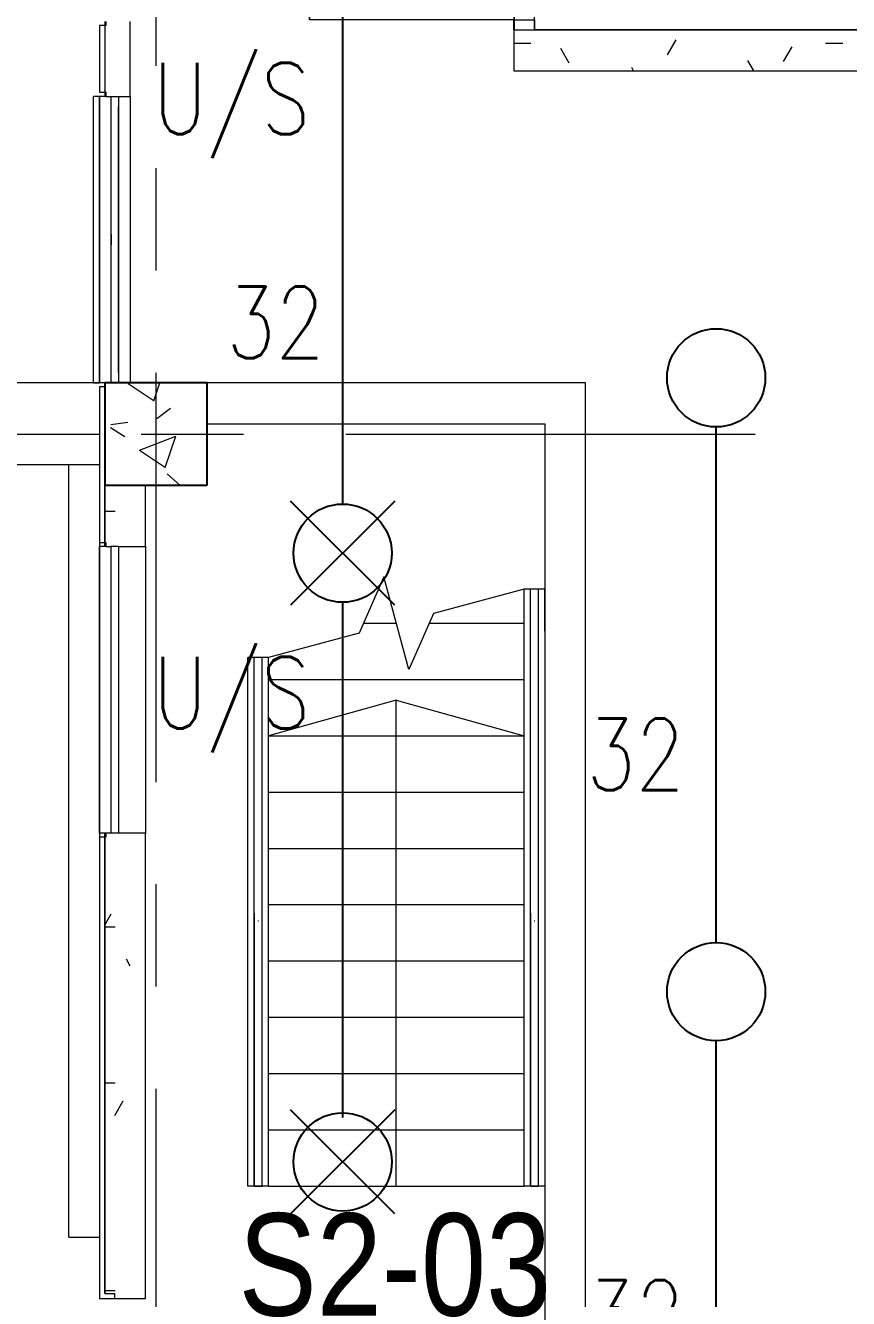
# Model space of a CAD drawing. Header units: millimetres. Extents: x -282761 to 137668, y -273845 to 94451.
# Drawn here: x 81568 to 85590, y -29050 to -22828 of the extents above; entities that cross this region are included whole.
import ezdxf

# ---------------------------------------------------------------- set-up
doc = ezdxf.new("R2010")
doc.units = ezdxf.units.MM
doc.linetypes.add('BLK_2 - 1ST__2ND_STOREY_PLAN-archi clean_11 SEPT 2024$0$IDA - Grid Line', pattern=[3500, 2000, -500, 500, -500])
doc.linetypes.add('HIDDEN2', pattern=[4.7625, 3.175, -1.5875])
for name, color, linetype, lineweight in [('BLK_2 - 1ST__2ND_STOREY_PLAN-archi clean_11 SEPT 2024$0$0-1', 8, 'Continuous', 5), ('BLK_2 - 1ST__2ND_STOREY_PLAN-archi clean_11 SEPT 2024$0$1599_DB_A_BLK2_HQ_R21-2ND STOREY 20230517--$0$A-_DOOR----_E', 8, 'Continuous', 9), ('BLK_2 - 1ST__2ND_STOREY_PLAN-archi clean_11 SEPT 2024$0$1599_DB_A_BLK2_HQ_R21-2ND STOREY 20230517--$0$A-_GENM----_M', 8, 'Continuous', 9), ('BLK_2 - 1ST__2ND_STOREY_PLAN-archi clean_11 SEPT 2024$0$1599_DB_A_BLK2_HQ_R21-2ND STOREY 20230517--$0$A-_HANR----_E3', 8, 'Continuous', 9), ('BLK_2 - 1ST__2ND_STOREY_PLAN-archi clean_11 SEPT 2024$0$1599_DB_A_BLK2_HQ_R21-2ND STOREY 20230517--$0$A-_HANR----_E6', 8, 'Continuous', 9), ('BLK_2 - 1ST__2ND_STOREY_PLAN-archi clean_11 SEPT 2024$0$1599_DB_A_BLK2_HQ_R21-2ND STOREY 20230517--$0$A-_WALL----_H-1', 8, 'Continuous', 9), ('BLK_2 - 1ST__2ND_STOREY_PLAN-archi clean_11 SEPT 2024$0$1599_DB_A_BLK2_HQ_R21-2ND STOREY 20230517--$0$A-_WIND----_E', 8, 'Continuous', 9), ('BLK_2 - 1ST__2ND_STOREY_PLAN-archi clean_11 SEPT 2024$0$1599_DB_A_BLK2_HQ_R21-2ND STOREY 20230517--$0$S-_COLN----_E', 8, 'Continuous', 9), ('BLK_2 - 1ST__2ND_STOREY_PLAN-archi clean_11 SEPT 2024$0$1599_DB_A_BLK2_HQ_R21-2ND STOREY 20230517--$0$S-_COLN----_E-1', 8, 'Continuous', 25), ('BLK_2 - 1ST__2ND_STOREY_PLAN-archi clean_11 SEPT 2024$0$_CATCHMENT_DRAIN', 8, 'Continuous', 0), ('BLK_2 - 1ST__2ND_STOREY_PLAN-archi clean_11 SEPT 2024$0$A-_FLOR----_E', 8, 'Continuous', 9), ('BLK_2 - 1ST__2ND_STOREY_PLAN-archi clean_11 SEPT 2024$0$A-_GENM----_M', 8, 'Continuous', 9), ('BLK_2 - 1ST__2ND_STOREY_PLAN-archi clean_11 SEPT 2024$0$A-_HANR----_E1', 8, 'Continuous', 9), ('BLK_2 - 1ST__2ND_STOREY_PLAN-archi clean_11 SEPT 2024$0$A-_HANR----_E3', 8, 'Continuous', 9), ('BLK_2 - 1ST__2ND_STOREY_PLAN-archi clean_11 SEPT 2024$0$A-_HANR----_E6', 8, 'Continuous', 9), ('BLK_2 - 1ST__2ND_STOREY_PLAN-archi clean_11 SEPT 2024$0$A-_WALL----_E', 8, 'Continuous', 9), ('BLK_2 - 1ST__2ND_STOREY_PLAN-archi clean_11 SEPT 2024$0$A-_WALL----_E-1', 8, 'Continuous', 18), ('BLK_2 - 1ST__2ND_STOREY_PLAN-archi clean_11 SEPT 2024$0$A-_WALL----_H-2', 8, 'Continuous', 9), ('BLK_2 - 1ST__2ND_STOREY_PLAN-archi clean_11 SEPT 2024$0$A-_WALLPRTN_E', 8, 'Continuous', 9), ('BLK_2 - 1ST__2ND_STOREY_PLAN-archi clean_11 SEPT 2024$0$A-_WALLPRTN_E-1', 8, 'Continuous', 18), ('BLK_2 - 1ST__2ND_STOREY_PLAN-archi clean_11 SEPT 2024$0$A-_WIND----_E', 8, 'Continuous', 9), ('BLK_2 - 1ST__2ND_STOREY_PLAN-archi clean_11 SEPT 2024$0$S-_ANOTGRID_E-1', 8, 'BLK_2 - 1ST__2ND_STOREY_PLAN-archi clean_11 SEPT 2024$0$IDA - Grid Line', 9), ('BLK_2 - 1ST__2ND_STOREY_PLAN-archi clean_11 SEPT 2024$0$S-_COLN----_E', 8, 'Continuous', 9), ('BLK_2 - 1ST__2ND_STOREY_PLAN-archi clean_11 SEPT 2024$0$S-_COLN----_E-1', 8, 'Continuous', 25), ('BLK_2 - 1ST__2ND_STOREY_PLAN-archi clean_11 SEPT 2024$0$S-_COLN----_E-2', 8, 'Continuous', 9), ('BLK_2 - 1ST__2ND_STOREY_PLAN-archi clean_11 SEPT 2024$0$S-_STRC----_A', 8, 'Continuous', 9), ('BLK_2 - 1ST__2ND_STOREY_PLAN-archi clean_11 SEPT 2024$0$S-_STRC----_E', 8, 'Continuous', 9)]:
    doc.layers.add(name, color=color, linetype=linetype, lineweight=lineweight)
for name, color, linetype in [('M-_FIRESPRK_T-', 7, 'Continuous'), ('M-_SPRKBEAM_E-', 12, 'HIDDEN2'), ('M-_SPRKPIEX_E-', 1, 'Continuous'), ('ROOMNAME', 7, 'Continuous')]:
    doc.layers.add(name, color=color, linetype=linetype)
doc.styles.add('BLK_2 - 1ST__2ND_STOREY_PLAN_12  JUNE 2024$0$Arial Narrow_2', font='ARIALN.TTF', dxfattribs={"height": 500})
doc.styles.add('Simplex', font='SIMPLEX.shx', dxfattribs={"width": 0.8, "height": 2.5})
pattern_1 = [(0, (-41522.25, -42727.71), (1016, 254), [83.82, -678.18, 83.82, -678.18, -4064]), (0, (-41522.25, -42727.71), (1016, 254), [-1524, 83.82, -1440.18, 83.82, -678.18, -1778]), (0, (-41522.25, -42727.71), (1016, 254), [-3810, 83.82, -424.18, 83.82, -1186.18]), (120, (-41141.25, -42600.71), (-727.9705, 752.8818), [83.82, -678.18, 83.82, -678.18, -4064]), (120, (-41141.25, -42600.71), (-727.9705, 752.8818), [-1524, 83.82, -1440.18, 83.82, -678.18, -1778]), (120, (-41141.25, -42600.71), (-727.9705, 752.8818), [-3810, 83.82, -424.18, 83.82, -1186.18]), (240, (-41014.25, -42092.71), (-288.0295, -1006.8818), [83.82, -678.18, 83.82, -678.18, -4064]), (240, (-41014.25, -42092.71), (-288.0295, -1006.8818), [-1524, 83.82, -1440.18, 83.82, -678.18, -1778]), (240, (-41014.25, -42092.71), (-288.0295, -1006.8818), [-3810, 83.82, -424.18, 83.82, -1186.18])]

# ---------------------------------------------------------------- blocks, each defined once
blk = doc.blocks.new('Under B spk')
for p, q in [((318.2, -318.2), (-318.2, 318.2)), ((318.2, 318.2), (-318.2, -318.2))]:
    blk.add_line(p, q)
blk.add_circle((0, 0), 300)
blk = doc.blocks.new('fire0101')
at = {"color": 0, "linetype": 'Continuous'}
blk.add_circle((0, 0), 100, dxfattribs=at)
blk = doc.blocks.new('BLK_2 - 1ST__2ND_STOREY_PLAN-archi clean_11 SEPT 2024$0$Wall Motif - Type 1-3662440-BLK 2 2ND STOREY PLAN')
at = {"layer": 'BLK_2 - 1ST__2ND_STOREY_PLAN-archi clean_11 SEPT 2024$0$A-_GENM----_M'}
for p, q in [((-575, -75), (825, -75)), ((-575, -75), (-575, -105)), ((825, -105), (-575, -105)), ((-525, -75), (81.1, -75)), ((81.1, -105), (-525, -105)), ((-481.1, -75), (125, -75)), ((-481.1, -75), (731.1, -75)), ((125, -105), (-481.1, -105)), ((731.1, -105), (-481.1, -105)), ((125, -75), (731.1, -75)), ((731.1, -105), (125, -105)), ((168.9, -75), (775, -75)), ((775, -105), (168.9, -105)), ((825, -105), (825, -75))]:
    blk.add_line(p, q, dxfattribs=at)
blk = doc.blocks.new('BLK_2 - 1ST__2ND_STOREY_PLAN-archi clean_11 SEPT 2024$0$Railing - Railing-3164877-BLK 2 2ND STOREY PLAN')
at = {"layer": 'BLK_2 - 1ST__2ND_STOREY_PLAN-archi clean_11 SEPT 2024$0$A-_HANR----_E3'}
for p, q in [((-7029.3, -25917.1), (-7129.3, -25917.1)), ((-7129.3, -28499.7), (-7129.3, -25917.1)), ((-7064.3, -25917.1), (-7094.3, -25917.1)), ((-7064.3, -25917.1), (-7094.3, -25917.1)), ((-7064.3, -25917.1), (-7094.3, -25917.1)), ((-7064.3, -25917.1), (-7094.3, -25917.1)), ((-7064.3, -25917.1), (-7094.3, -25917.1)), ((-7029.3, -28499.7), (-7029.3, -25917.1)), ((-7029.3, -28499.7), (-7129.3, -28499.7)), ((-7064.3, -28499.7), (-7094.3, -28499.7)), ((-7064.3, -28499.7), (-7094.3, -28499.7))]:
    blk.add_line(p, q, dxfattribs=at)
blk = doc.blocks.new('BLK_2 - 1ST__2ND_STOREY_PLAN-archi clean_11 SEPT 2024$0$Top Rail Type - Top Rail_Internal_-3164959-BLK 2 2ND STOREY PLAN')
at = {"layer": 'BLK_2 - 1ST__2ND_STOREY_PLAN-archi clean_11 SEPT 2024$0$A-_HANR----_E6'}
for p, q in [((-7099.3, -27166), (-7099.3, -28499.7)), ((-7059.3, -28499.7), (-7059.3, -27166)), ((-7081.4, -27203), (-7077.2, -27203))]:
    blk.add_line(p, q, dxfattribs=at)
at = {"layer": 'BLK_2 - 1ST__2ND_STOREY_PLAN-archi clean_11 SEPT 2024$0$A-_HANR----_E6', "flags": 128}
for points in [[(-7062, -28499.7), (-7065.1, -28499.7), (-7069.3, -28499.7), (-7074.1, -28499.7), (-7079.3, -28499.7), (-7084.5, -28499.7), (-7089.3, -28499.7), (-7093.4, -28499.7), (-7096.6, -28499.7)], [(-7096.6, -28499.7), (-7093.4, -28499.7), (-7089.3, -28499.7), (-7084.5, -28499.7), (-7079.3, -28499.7), (-7074.1, -28499.7), (-7069.3, -28499.7), (-7065.1, -28499.7), (-7062, -28499.7)]]:
    blk.add_lwpolyline(points, dxfattribs=at)
blk = doc.blocks.new('BLK_2 - 1ST__2ND_STOREY_PLAN-archi clean_11 SEPT 2024$0$Top Rail Type - Top Rail_Internal_-V79-BLK 2 2ND STOREY PLAN')
at = {"layer": 'BLK_2 - 1ST__2ND_STOREY_PLAN-archi clean_11 SEPT 2024$0$A-_HANR----_E6'}
for p, q in [((-7059.3, -25917.1), (-7099.3, -25917.1)), ((-7099.3, -28499.7), (-7099.3, -25917.1)), ((-7059.3, -28499.7), (-7059.3, -25917.1)), ((-7099.3, -28499.7), (-7059.3, -28499.7))]:
    blk.add_line(p, q, dxfattribs=at)
blk = doc.blocks.new('BLK_2 - 1ST__2ND_STOREY_PLAN-archi clean_11 SEPT 2024$0$IDA - Casement w Top Hung - 2 Panels - 1400L X 1800H - B2-AW01-3560558-BLK 2 2ND STOREY PLAN')
at = {"layer": 'BLK_2 - 1ST__2ND_STOREY_PLAN-archi clean_11 SEPT 2024$0$A-_WIND----_E'}
for p, q in [((-700, 17.5), (700, 17.5)), ((-700, 17.5), (-700, -17.5)), ((-650, 17.5), (-615, 17.5)), ((-650, 17.5), (-25, 17.5)), ((-650, 17.5), (650, 17.5)), ((-650, 17.5), (650, 17.5)), ((-615, 17.5), (-35, 17.5)), ((-615, 17.5), (-60, 17.5)), ((-35, 17.5), (0, 17.5)), ((25, 17.5), (-24.9, 17.5)), ((0, 17.5), (35, 17.5)), ((25, 17.5), (650, 17.5)), ((35, 17.5), (615, 17.5)), ((60, 17.5), (615, 17.5)), ((615, 17.5), (650, 17.5)), ((700, 17.5), (700, -17.5)), ((700, -17.5), (-700, -17.5)), ((-615, -17.5), (-650, -17.5)), ((-25, -17.5), (-650, -17.5)), ((650, -17.5), (-650, -17.5)), ((-650, -17.5), (650, -17.5)), ((-35, -17.5), (-615, -17.5)), ((-60, -17.5), (-615, -17.5)), ((0, -17.5), (-35, -17.5)), ((25, -17.5), (-24.9, -17.5)), ((35, -17.5), (0, -17.5)), ((650, -17.5), (25, -17.5)), ((615, -17.5), (35, -17.5)), ((615, -17.5), (60, -17.5)), ((650, -17.5), (615, -17.5))]:
    blk.add_line(p, q, dxfattribs=at)
blk = doc.blocks.new('BLK_2 - 1ST__2ND_STOREY_PLAN-archi clean_11 SEPT 2024$0$Top Rail Type - Top Rail_Internal_-3693407-BLK 2 2ND STOREY PLAN')
at = {"layer": 'BLK_2 - 1ST__2ND_STOREY_PLAN-archi clean_11 SEPT 2024$0$A-_HANR----_E6'}
for p, q in [((-5749.3, -27166), (-5749.3, -28499.7)), ((-5709.3, -28499.7), (-5709.3, -27166)), ((-5731.4, -27203), (-5727.2, -27203))]:
    blk.add_line(p, q, dxfattribs=at)
at = {"layer": 'BLK_2 - 1ST__2ND_STOREY_PLAN-archi clean_11 SEPT 2024$0$A-_HANR----_E6', "flags": 128}
for points in [[(-5712, -28499.7), (-5715.1, -28499.7), (-5719.3, -28499.7), (-5724.1, -28499.7), (-5729.3, -28499.7), (-5734.5, -28499.7), (-5739.3, -28499.7), (-5743.4, -28499.7), (-5746.6, -28499.7)], [(-5746.6, -28499.7), (-5743.4, -28499.7), (-5739.3, -28499.7), (-5734.5, -28499.7), (-5729.3, -28499.7), (-5724.1, -28499.7), (-5719.3, -28499.7), (-5715.1, -28499.7), (-5712, -28499.7)]]:
    blk.add_lwpolyline(points, dxfattribs=at)
blk = doc.blocks.new('BLK_2 - 1ST__2ND_STOREY_PLAN-archi clean_11 SEPT 2024$0$Top Rail Type - Top Rail_Internal_-V81-BLK 2 2ND STOREY PLAN')
at = {"layer": 'BLK_2 - 1ST__2ND_STOREY_PLAN-archi clean_11 SEPT 2024$0$A-_HANR----_E6'}
for p, q in [((-5709.3, -25582.2), (-5749.3, -25582.2)), ((-5749.3, -28499.7), (-5749.3, -25582.2)), ((-5709.3, -28499.7), (-5709.3, -25582.2)), ((-5749.3, -28499.7), (-5709.3, -28499.7))]:
    blk.add_line(p, q, dxfattribs=at)
blk = doc.blocks.new('BLK_2 - 1ST__2ND_STOREY_PLAN-archi clean_11 SEPT 2024$0$IDA - Rectangle Column - 500W X 500D-V83-BLK 2 2ND STOREY PLAN')
at = {"layer": 'BLK_2 - 1ST__2ND_STOREY_PLAN-archi clean_11 SEPT 2024$0$S-_COLN----_E-2'}
h = blk.add_hatch(dxfattribs=at)
h.set_pattern_fill('FP_9', color=256, style=0, pattern_type=2)
h.set_pattern_definition([(50, (138886.4, 67552.4), (1821.84, -159.39), [190.5, -2095.5]), (355, (138886.4, 67552.4), (-352.428, 1910.567), [152.4, -1676.4]), (100.451, (139038.2, 67539.1), (1469.426, 1751.166), [161.9, -1780.9]), (46.184, (138886.4, 68060.4), (2710.79, -420.428), [285.75, -3143.25]), (96.636, (139112.3, 68025.3), (2374.026, 2474.276), [242.85, -2671.35]), (351.184, (138886.4, 68060.4), (2374.05, 2474.25), [228.6, -2514.6]), (21, (139140.4, 67933.4), (1516.144, -1022.652), [190.5, -2095.5]), (326, (139140.4, 67933.4), (618.02, 1841.88), [152.4, -1676.4]), (71.451, (139266.7, 67848.2), (2134.171, 819.212), [161.9, -1780.9]), (37.5, (138886.4, 67552.4), (30.886, 845.5504), [83.82, -1572.26, 83.82, -1617.98, -1682.75]), (37.5, (138886.4, 67552.4), (30.886, 845.5504), [-3357.88, 83.82, -1598.93]), (7.5, (138886.4, 67552.4), (668.1966, 1001.806), [83.82, -886.46, 83.82, -1534.16, -641.35]), (7.5, (138886.4, 67552.4), (668.1966, 1001.806), [-2588.26, 83.82, -557.53]), (327.5, (138319.95, 67552.4), (1355.9093, -57.2896), [83.82, -551.18, 83.82, -1897.38, -2628.9]), (327.5, (138319.95, 67552.4), (1355.9093, -57.2896), [-2616.2, 83.82, -2545.08]), (317.5, (138066, 67552.4), (1481.293, 254.266), [83.82, -741.68, 83.82, -1231.9, -1866.9]), (317.5, (138066, 67552.4), (1481.293, 254.266), [-2141.22, 83.82, -1783.08])])
h.paths.add_polyline_path([(250, -250), (250, 250), (-250, 250), (-250, -250), (-182.7, -250)])
at = {"layer": 'BLK_2 - 1ST__2ND_STOREY_PLAN-archi clean_11 SEPT 2024$0$S-_COLN----_E-1'}
for p, q in [((250, 250), (-250, 250)), ((-250, 250), (-250, -250)), ((250, -250), (250, 250)), ((-250, -250), (250, -250))]:
    blk.add_line(p, q, dxfattribs=at)
blk = doc.blocks.new('BLK_2 - 1ST__2ND_STOREY_PLAN-archi clean_11 SEPT 2024$0$1599_DB_A_BLK2_HQ_R21_rvt-2-BLK 2 2ND STOREY PLAN')
at = {"layer": 'BLK_2 - 1ST__2ND_STOREY_PLAN-archi clean_11 SEPT 2024$0$A-_WALL----_H-2'}
h = blk.add_hatch(dxfattribs=at)
h.set_pattern_fill('FP_3', color=256, style=0, pattern_type=2)
h.set_pattern_definition([(0, (0, 0), (1016, 254), [83.82, -678.18, 83.82, -678.18, -4064]), (0, (0, 0), (1016, 254), [-1524, 83.82, -1440.18, 83.82, -678.18, -1778]), (0, (0, 0), (1016, 254), [-3810, 83.82, -424.18, 83.82, -1186.18]), (120, (381, 127), (-727.97045, 752.8818), [83.82, -678.18, 83.82, -678.18, -4064]), (120, (381, 127), (-727.97045, 752.8818), [-1524, 83.82, -1440.18, 83.82, -678.18, -1778]), (120, (381, 127), (-727.97045, 752.8818), [-3810, 83.82, -424.18, 83.82, -1186.18]), (240, (508, 635), (-288.02955, -1006.8818), [83.82, -678.18, 83.82, -678.18, -4064]), (240, (508, 635), (-288.02955, -1006.8818), [-1524, 83.82, -1440.18, 83.82, -678.18, -1778]), (240, (508, 635), (-288.02955, -1006.8818), [-3810, 83.82, -424.18, 83.82, -1186.18])])
h.paths.add_polyline_path([(-139069.1, -65902.4), (-139011.4, -65902.4), (-139011.4, -65535.7), (-139131.4, -65535.7), (-139131.4, -65555.7), (-139136.4, -65555.7), (-139136.4, -65882.4), (-139131.4, -65882.4), (-139131.4, -65902.4), (-139103.9, -65902.4)])
h.paths.add_polyline_path([(-139069.1, -64135.7), (-139011.4, -64135.7), (-139011.4, -63769), (-139131.4, -63769), (-139131.4, -63789), (-139136.4, -63789), (-139136.4, -64115.7), (-139131.4, -64115.7), (-139131.4, -64135.7), (-139103.9, -64135.7)])
h.paths.add_polyline_path([(-139011.4, -62369), (-139011.4, -60752.4), (-139136.4, -60752.4), (-139136.4, -62349), (-139131.4, -62349), (-139131.3, -62369), (-139069.1, -62369)])
at = {"layer": 'BLK_2 - 1ST__2ND_STOREY_PLAN-archi clean_11 SEPT 2024$0$A-_FLOR----_E'}
blk.add_line((-139136.4, -65535.7), (-139136.4, -65902.4), dxfattribs=at)
at = {"layer": 'BLK_2 - 1ST__2ND_STOREY_PLAN-archi clean_11 SEPT 2024$0$A-_WALL----_E'}
for p, q in [((-139136.4, -65555.7), (-139136.4, -65882.4)), ((-139131.4, -65902.4), (-139161.4, -65902.4)), ((-139161.4, -67302.4), (-139161.4, -65902.4)), ((-139131.4, -65902.4), (-139011.4, -65902.4)), ((-139011.4, -65902.4), (-139011.4, -67302.4))]:
    blk.add_line(p, q, dxfattribs=at)
at = {"layer": 'BLK_2 - 1ST__2ND_STOREY_PLAN-archi clean_11 SEPT 2024$0$A-_WALL----_E-1'}
for p, q in [((-139161.4, -65555.7), (-139161.4, -65882.4)), ((-139011.4, -65902.4), (-139011.4, -65535.7)), ((-139161.4, -65882.4), (-139131.4, -65882.4)), ((-139131.4, -65882.4), (-139131.4, -65902.4)), ((-139131.4, -65902.4), (-139011.4, -65902.4))]:
    blk.add_line(p, q, dxfattribs=at)
at = {"layer": 'BLK_2 - 1ST__2ND_STOREY_PLAN-archi clean_11 SEPT 2024$0$A-_WALLPRTN_E-1'}
for p, q in [((-136986.4, -67302.4), (-138636.4, -67302.4)), ((-138636.4, -67302.4), (-138636.4, -67502.4)), ((-136786.4, -67302.4), (-136986.4, -67302.4)), ((-136786.4, -74952.4), (-136786.4, -67302.4)), ((-138636.4, -67502.4), (-136986.4, -67502.4)), ((-136986.4, -67502.4), (-136986.4, -74952.4))]:
    blk.add_line(p, q, dxfattribs=at)
at = {"layer": 'BLK_2 - 1ST__2ND_STOREY_PLAN-archi clean_11 SEPT 2024$0$S-_STRC----_A'}
for p, q in [((-137711.4, -68852.4), (-138336.4, -69027.4)), ((-137711.4, -69027.4), (-137711.4, -68852.4)), ((-137711.4, -68852.4), (-137086.4, -69027.4)), ((-137711.4, -69302.4), (-137711.4, -69027.4)), ((-137711.4, -69577.4), (-137711.4, -69302.4)), ((-137711.4, -69852.4), (-137711.4, -69577.4)), ((-137711.4, -70127.4), (-137711.4, -69852.4)), ((-137711.4, -70402.4), (-137711.4, -70127.4)), ((-137711.4, -70677.4), (-137711.4, -70402.4)), ((-137711.4, -70952.4), (-137711.4, -70677.4)), ((-137711.4, -71227.4), (-137711.4, -70952.4))]:
    blk.add_line(p, q, dxfattribs=at)
at = {"layer": 'BLK_2 - 1ST__2ND_STOREY_PLAN-archi clean_11 SEPT 2024$0$S-_STRC----_E'}
for p, q in [((-137772, -68251), (-137892.5, -68525.9)), ((-137650.7, -68703.8), (-137772, -68251)), ((-137086.4, -68309.9), (-137530.3, -68428.8)), ((-137086.4, -68477.4), (-137086.4, -68309.9)), ((-137530.3, -68428.8), (-137650.7, -68703.8)), ((-137871.2, -68477.4), (-137711.4, -68477.4)), ((-137551.5, -68477.4), (-137086.4, -68477.4)), ((-137086.4, -68752.4), (-137086.4, -68477.4)), ((-137892.5, -68525.9), (-138336.4, -68644.8)), ((-138336.4, -68752.4), (-138336.4, -68644.8)), ((-138336.4, -69027.4), (-138336.4, -68752.4)), ((-138336.4, -68752.4), (-137086.4, -68752.4)), ((-137086.4, -69027.4), (-137086.4, -68752.4)), ((-138336.4, -69302.4), (-138336.4, -69027.4)), ((-138336.4, -69027.4), (-137086.4, -69027.4)), ((-137086.4, -69302.4), (-137086.4, -69027.4)), ((-138336.4, -69577.4), (-138336.4, -69302.4)), ((-138336.4, -69302.4), (-137086.4, -69302.4)), ((-137086.4, -69577.4), (-137086.4, -69302.4)), ((-138336.4, -69852.4), (-138336.4, -69577.4)), ((-138336.4, -69577.4), (-137086.4, -69577.4)), ((-137086.4, -69852.4), (-137086.4, -69577.4)), ((-138336.4, -70127.4), (-138336.4, -69852.4)), ((-138336.4, -69852.4), (-137086.4, -69852.4)), ((-137086.4, -70127.4), (-137086.4, -69852.4)), ((-138336.4, -70402.4), (-138336.4, -70127.4)), ((-138336.4, -70127.4), (-137086.4, -70127.4)), ((-137086.4, -70402.4), (-137086.4, -70127.4)), ((-138336.4, -70677.4), (-138336.4, -70402.4)), ((-138336.4, -70402.4), (-137086.4, -70402.4)), ((-137086.4, -70677.4), (-137086.4, -70402.4)), ((-138336.4, -70952.4), (-138336.4, -70677.4)), ((-138336.4, -70677.4), (-137086.4, -70677.4)), ((-137086.4, -70952.4), (-137086.4, -70677.4)), ((-138336.4, -71227.4), (-138336.4, -70952.4)), ((-138336.4, -70952.4), (-137086.4, -70952.4)), ((-137086.4, -71227.4), (-137086.4, -70952.4)), ((-138336.4, -71227.4), (-137086.4, -71227.4))]:
    blk.add_line(p, q, dxfattribs=at)
at = {"layer": 'BLK_2 - 1ST__2ND_STOREY_PLAN-archi clean_11 SEPT 2024$0$A-_GENM----_M', "rotation": 270}
blk.add_blockref('BLK_2 - 1ST__2ND_STOREY_PLAN-archi clean_11 SEPT 2024$0$Wall Motif - Type 1-3662440-BLK 2 2ND STOREY PLAN', (-139086.4, -66477.4), dxfattribs=at)
at = {"layer": 'BLK_2 - 1ST__2ND_STOREY_PLAN-archi clean_11 SEPT 2024$0$A-_HANR----_E1'}
blk.add_blockref('BLK_2 - 1ST__2ND_STOREY_PLAN-archi clean_11 SEPT 2024$0$Railing - Railing-3164877-BLK 2 2ND STOREY PLAN', (-131307.1, -42727.7), dxfattribs=at)
at = {"layer": 'BLK_2 - 1ST__2ND_STOREY_PLAN-archi clean_11 SEPT 2024$0$A-_HANR----_E6'}
for name in ['BLK_2 - 1ST__2ND_STOREY_PLAN-archi clean_11 SEPT 2024$0$Top Rail Type - Top Rail_Internal_-V81-BLK 2 2ND STOREY PLAN', 'BLK_2 - 1ST__2ND_STOREY_PLAN-archi clean_11 SEPT 2024$0$Top Rail Type - Top Rail_Internal_-V79-BLK 2 2ND STOREY PLAN', 'BLK_2 - 1ST__2ND_STOREY_PLAN-archi clean_11 SEPT 2024$0$Top Rail Type - Top Rail_Internal_-3164959-BLK 2 2ND STOREY PLAN', 'BLK_2 - 1ST__2ND_STOREY_PLAN-archi clean_11 SEPT 2024$0$Top Rail Type - Top Rail_Internal_-3693407-BLK 2 2ND STOREY PLAN']:
    blk.add_blockref(name, (-131307.1, -42727.7), dxfattribs=at)
at = {"layer": 'BLK_2 - 1ST__2ND_STOREY_PLAN-archi clean_11 SEPT 2024$0$A-_WIND----_E', "rotation": 90}
blk.add_blockref('BLK_2 - 1ST__2ND_STOREY_PLAN-archi clean_11 SEPT 2024$0$IDA - Casement w Top Hung - 2 Panels - 1400L X 1800H - B2-AW01-3560558-BLK 2 2ND STOREY PLAN', (-139086.6, -66602.4), dxfattribs=at)
at = {"layer": 'BLK_2 - 1ST__2ND_STOREY_PLAN-archi clean_11 SEPT 2024$0$S-_COLN----_E'}
blk.add_blockref('BLK_2 - 1ST__2ND_STOREY_PLAN-archi clean_11 SEPT 2024$0$IDA - Rectangle Column - 500W X 500D-V83-BLK 2 2ND STOREY PLAN', (-138886.4, -67552.4), dxfattribs=at)
blk = doc.blocks.new('BLK_2 - 1ST__2ND_STOREY_PLAN-archi clean_11 SEPT 2024$0$1599_DB_A_BLK2_HQ_R21-2ND STOREY 20230517--$0$IDA - Rectangle Column - 500W X 500D-V17-LINKVIEW_BLK2_2ND STOREY')
at = {"layer": 'BLK_2 - 1ST__2ND_STOREY_PLAN-archi clean_11 SEPT 2024$0$1599_DB_A_BLK2_HQ_R21-2ND STOREY 20230517--$0$S-_COLN----_E'}
h = blk.add_hatch(dxfattribs=at)
h.set_pattern_fill('FP_9', color=256, style=0, pattern_type=2)
h.set_pattern_definition([(50, (7579.3, 24824.7), (1821.84, -159.39), [190.5, -2095.5]), (355, (7579.3, 24824.7), (-352.43, 1910.57), [152.4, -1676.4]), (100.451, (7731.1, 24811.4), (1469.43, 1751.17), [161.9, -1780.9]), (46.184, (7579.3, 25332.7), (2710.8, -420.43), [285.75, -3143.25]), (96.636, (7805.2, 25297.6), (2374.03, 2474.28), [242.85, -2671.35]), (351.184, (7579.3, 25332.7), (2374.05, 2474.25), [228.6, -2514.6]), (21, (7833.3, 25205.7), (1516.14, -1022.65), [190.5, -2095.5]), (326, (7833.3, 25205.7), (618.02, 1841.88), [152.4, -1676.4]), (71.451, (7959.6, 25120.4), (2134.17, 819.21), [161.9, -1780.9]), (37.5, (7579.3, 24824.66), (30.886, 845.55), [83.82, -1572.26, 83.82, -1617.98, -1682.75]), (37.5, (7579.3, 24824.66), (30.886, 845.55), [-3357.88, 83.82, -1598.93]), (7.5, (7579.3, 24824.7), (668.197, 1001.806), [83.82, -886.46, 83.82, -1534.16, -641.35]), (7.5, (7579.3, 24824.7), (668.197, 1001.806), [-2588.26, 83.82, -557.53]), (327.5, (7012.9, 24824.66), (1355.91, -57.29), [83.82, -551.18, 83.82, -1897.38, -2628.9]), (327.5, (7012.9, 24824.66), (1355.91, -57.29), [-2616.2, 83.82, -2545.08]), (317.5, (6758.9, 24824.7), (1481.293, 254.266), [83.82, -741.68, 83.82, -1231.9, -1866.9]), (317.5, (6758.9, 24824.7), (1481.293, 254.266), [-2141.22, 83.82, -1783.08])])
h.paths.add_polyline_path([(250, -250), (250, 250), (-250, 250), (-250, -250)], flags=0)
at = {"layer": 'BLK_2 - 1ST__2ND_STOREY_PLAN-archi clean_11 SEPT 2024$0$1599_DB_A_BLK2_HQ_R21-2ND STOREY 20230517--$0$S-_COLN----_E-1'}
for p, q in [((-217.7, 250), (-250, 250)), ((-250, 250), (-250, -250)), ((250, 250), (-182.7, 250)), ((250, -250), (250, 250)), ((-250, -250), (250, -250))]:
    blk.add_line(p, q, dxfattribs=at)
blk = doc.blocks.new('BLK_2 - 1ST__2ND_STOREY_PLAN-archi clean_11 SEPT 2024$0$1599_DB_A_BLK2_HQ_R21-2ND STOREY 20230517--$0$Top Rail Type - Top Rail_Internal_-V15-LINKVIEW_BLK2_2ND STOREY')
at = {"layer": 'BLK_2 - 1ST__2ND_STOREY_PLAN-archi clean_11 SEPT 2024$0$1599_DB_A_BLK2_HQ_R21-2ND STOREY 20230517--$0$A-_HANR----_E6'}
for p, q in [((-5709.3, -25582.2), (-5749.3, -25582.2)), ((-5749.3, -28499.7), (-5749.3, -25582.2)), ((-5709.3, -28499.7), (-5709.3, -25582.2)), ((-5748.6, -28499.7), (-5710, -28499.7))]:
    blk.add_line(p, q, dxfattribs=at)
blk = doc.blocks.new('BLK_2 - 1ST__2ND_STOREY_PLAN-archi clean_11 SEPT 2024$0$1599_DB_A_BLK2_HQ_R21-2ND STOREY 20230517--$0$Top Rail Type - Top Rail_Internal_-3693407-LINKVIEW_BLK2_2ND STOREY')
at = {"layer": 'BLK_2 - 1ST__2ND_STOREY_PLAN-archi clean_11 SEPT 2024$0$1599_DB_A_BLK2_HQ_R21-2ND STOREY 20230517--$0$A-_HANR----_E6'}
for p, q in [((-5749.3, -27166), (-5749.3, -28499.7)), ((-5709.3, -28499.7), (-5709.3, -27166)), ((-5731.4, -27203), (-5727.2, -27203))]:
    blk.add_line(p, q, dxfattribs=at)
blk = doc.blocks.new('BLK_2 - 1ST__2ND_STOREY_PLAN-archi clean_11 SEPT 2024$0$1599_DB_A_BLK2_HQ_R21-2ND STOREY 20230517--$0$Railing - Railing-3693025-LINKVIEW_BLK2_2ND STOREY')
at = {"layer": 'BLK_2 - 1ST__2ND_STOREY_PLAN-archi clean_11 SEPT 2024$0$1599_DB_A_BLK2_HQ_R21-2ND STOREY 20230517--$0$A-_HANR----_E3'}
for p, q in [((-5749.3, -25582.2), (-5779.3, -25582.2)), ((-5779.3, -28499.7), (-5779.3, -25582.2)), ((-5679.3, -25582.2), (-5709.3, -25582.2)), ((-5679.3, -25788.9), (-5679.3, -25582.2)), ((-5749.3, -28499.7), (-5779.3, -28499.7)), ((-5679.3, -28499.7), (-5709.3, -28499.7))]:
    blk.add_line(p, q, dxfattribs=at)
blk = doc.blocks.new('BLK_2 - 1ST__2ND_STOREY_PLAN-archi clean_11 SEPT 2024$0$1599_DB_A_BLK2_HQ_R21-2ND STOREY 20230517--$0$IDA - Casement w Top Hung - 2 Panels - 1400L X 1800H - B2-AW01-3560558-LINKVIEW_BLK2_2ND STOREY')
at = {"layer": 'BLK_2 - 1ST__2ND_STOREY_PLAN-archi clean_11 SEPT 2024$0$1599_DB_A_BLK2_HQ_R21-2ND STOREY 20230517--$0$A-_WIND----_E'}
for p, q in [((-700, 17.5), (700, 17.5)), ((-700, 17.5), (-700, -17.5)), ((700, 17.5), (700, -17.5)), ((700, -17.5), (-700, -17.5))]:
    blk.add_line(p, q, dxfattribs=at)
blk = doc.blocks.new('BLK_2 - 1ST__2ND_STOREY_PLAN-archi clean_11 SEPT 2024$0$1599_DB_A_BLK2_HQ_R21-2ND STOREY 20230517--$0$IDA - F - Single - Swing - 1100L X 2200H - B2-TD01-3240952-LINKVIEW_BLK2_2ND STOREY')
at = {"layer": 'BLK_2 - 1ST__2ND_STOREY_PLAN-archi clean_11 SEPT 2024$0$1599_DB_A_BLK2_HQ_R21-2ND STOREY 20230517--$0$A-_DOOR----_E'}
for p, q in [((-550, 50), (-500, 50)), ((-500, 50), (-500, -50)), ((500, 50), (550, 50)), ((500, -50), (500, 50)), ((-500, -50), (-550, -50)), ((450, -50), (500, -50)), ((450, -1050), (450, -50)), ((500, -50), (500, -1050)), ((550, -50), (500, -50)), ((500, -1050), (450, -1050))]:
    blk.add_line(p, q, dxfattribs=at)
blk.add_arc((500, -50), 1000, 180, 270, dxfattribs=at)
blk = doc.blocks.new('BLK_2 - 1ST__2ND_STOREY_PLAN-archi clean_11 SEPT 2024$0$1599_DB_A_BLK2_HQ_R21-2ND STOREY 20230517--$0$Top Rail Type - Top Rail_Internal_-V13-LINKVIEW_BLK2_2ND STOREY')
at = {"layer": 'BLK_2 - 1ST__2ND_STOREY_PLAN-archi clean_11 SEPT 2024$0$1599_DB_A_BLK2_HQ_R21-2ND STOREY 20230517--$0$A-_HANR----_E6'}
for p, q in [((-7059.3, -25917.1), (-7099.3, -25917.1)), ((-7099.3, -28499.7), (-7099.3, -25917.1)), ((-7059.3, -28499.7), (-7059.3, -25917.1)), ((-7098.6, -28499.7), (-7060, -28499.7))]:
    blk.add_line(p, q, dxfattribs=at)
blk = doc.blocks.new('BLK_2 - 1ST__2ND_STOREY_PLAN-archi clean_11 SEPT 2024$0$1599_DB_A_BLK2_HQ_R21-2ND STOREY 20230517--$0$Top Rail Type - Top Rail_Internal_-3164959-LINKVIEW_BLK2_2ND STOREY')
at = {"layer": 'BLK_2 - 1ST__2ND_STOREY_PLAN-archi clean_11 SEPT 2024$0$1599_DB_A_BLK2_HQ_R21-2ND STOREY 20230517--$0$A-_HANR----_E6'}
for p, q in [((-7099.3, -27166), (-7099.3, -28499.7)), ((-7059.3, -28499.7), (-7059.3, -27166)), ((-7081.4, -27203), (-7077.2, -27203))]:
    blk.add_line(p, q, dxfattribs=at)
blk = doc.blocks.new('BLK_2 - 1ST__2ND_STOREY_PLAN-archi clean_11 SEPT 2024$0$1599_DB_A_BLK2_HQ_R21-2ND STOREY 20230517--$0$Railing - Railing-3164877-LINKVIEW_BLK2_2ND STOREY')
at = {"layer": 'BLK_2 - 1ST__2ND_STOREY_PLAN-archi clean_11 SEPT 2024$0$1599_DB_A_BLK2_HQ_R21-2ND STOREY 20230517--$0$A-_HANR----_E3'}
for p, q in [((-7099.3, -25917.1), (-7129.3, -25917.1)), ((-7129.3, -28499.7), (-7129.3, -25917.1)), ((-7029.3, -25917.1), (-7059.3, -25917.1)), ((-7029.3, -28499.7), (-7029.3, -25917.1)), ((-7099.3, -28499.7), (-7129.3, -28499.7)), ((-7029.3, -28499.7), (-7059.3, -28499.7))]:
    blk.add_line(p, q, dxfattribs=at)
blk = doc.blocks.new('BLK_2 - 1ST__2ND_STOREY_PLAN-archi clean_11 SEPT 2024$0$1599_DB_A_BLK2_HQ_R21-2ND STOREY 20230517--$0$IDA - Casement w Top Hung - 2 Panels - 1400L X 1800H - B2-AW01-3662437-LINKVIEW_BLK2_2ND STOREY')
at = {"layer": 'BLK_2 - 1ST__2ND_STOREY_PLAN-archi clean_11 SEPT 2024$0$1599_DB_A_BLK2_HQ_R21-2ND STOREY 20230517--$0$A-_WIND----_E'}
for p, q in [((-700, 17.5), (700, 17.5)), ((-700, 17.5), (-700, -17.5)), ((700, 17.5), (700, -17.5)), ((700, -17.5), (-700, -17.5))]:
    blk.add_line(p, q, dxfattribs=at)
blk = doc.blocks.new('BLK_2 - 1ST__2ND_STOREY_PLAN-archi clean_11 SEPT 2024$0$1599_DB_A_BLK2_HQ_R21-2ND STOREY 20230517--$0$Wall Motif - Type 1-3662440-LINKVIEW_BLK2_2ND STOREY')
at = {"layer": 'BLK_2 - 1ST__2ND_STOREY_PLAN-archi clean_11 SEPT 2024$0$1599_DB_A_BLK2_HQ_R21-2ND STOREY 20230517--$0$A-_GENM----_M'}
for p, q in [((-575, -75), (825, -75)), ((-575, -75), (-575, -105)), ((825, -105), (-575, -105)), ((825, -105), (825, -75))]:
    blk.add_line(p, q, dxfattribs=at)
blk = doc.blocks.new('BLK_2 - 1ST__2ND_STOREY_PLAN-archi clean_11 SEPT 2024')
at = {"layer": 'BLK_2 - 1ST__2ND_STOREY_PLAN-archi clean_11 SEPT 2024$0$1599_DB_A_BLK2_HQ_R21-2ND STOREY 20230517--$0$A-_WALL----_H-1'}
h = blk.add_hatch(dxfattribs=at)
h.set_pattern_fill('FP_3', color=256, style=0, pattern_type=2)
h.set_pattern_definition(pattern_1)
h.paths.add_polyline_path([(-49319.3, -68102.4), (-49226.5, -68102.4), (-49226.5, -67802.4), (-49351.5, -67802.4), (-49351.5, -68082.4), (-49346.5, -68082.4), (-49346.5, -68102.4)], flags=0)
at = {"layer": 'BLK_2 - 1ST__2ND_STOREY_PLAN-archi clean_11 SEPT 2024$0$1599_DB_A_BLK2_HQ_R21-2ND STOREY 20230517--$0$S-_COLN----_E'}
h = blk.add_hatch(dxfattribs=at)
h.set_pattern_fill('FP_3', color=256, style=0, pattern_type=2)
h.set_pattern_definition(pattern_1)
h.paths.add_polyline_path([(-49226.5, -65902.4), (-49226.5, -65535.7), (-49346.5, -65535.7), (-49346.5, -65555.7), (-49351.5, -65555.7), (-49351.5, -65882.4), (-49346.5, -65882.4), (-49346.5, -65902.4), (-49284.3, -65902.4)], flags=0)
h = blk.add_hatch(dxfattribs=at)
h.set_pattern_fill('FP_3', color=256, style=0, pattern_type=2)
h.set_pattern_definition(pattern_1)
h.paths.add_polyline_path([(-47251.5, -65777.4), (-47251.5, -65577.4), (-47351.5, -65577.4), (-47351.5, -65777.4), (-47301.5, -65777.4)], flags=0)
h = blk.add_hatch(dxfattribs=at)
h.set_pattern_fill('FP_3', color=256, style=0, pattern_type=2)
h.set_pattern_definition(pattern_1)
h.paths.add_polyline_path([(-46179.3, -65777.4), (-43551.5, -65777.4), (-43551.5, -65577.4), (-47251.5, -65577.4), (-47251.5, -65777.4)])
h = blk.add_hatch(dxfattribs=at)
h.set_pattern_fill('FP_3', color=256, style=0, pattern_type=2)
h.set_pattern_definition(pattern_1)
h.paths.add_polyline_path([(-49301.5, -71777.4), (-49226.5, -71777.4), (-49226.5, -69502.4), (-49346.5, -69502.4), (-49346.5, -69522.4), (-49351.5, -69522.4), (-49351.5, -71752.4), (-49301.5, -71752.4)], flags=0)
for p, q in [((-47251.5, -65577.4), (-47251.5, -65477.4)), ((-49376.5, -65555.7), (-49376.5, -65882.4)), ((-49346.5, -65555.7), (-49376.5, -65555.7)), ((-49351.5, -65555.7), (-49351.5, -65882.4)), ((-49346.5, -65535.7), (-49346.5, -65555.7)), ((-49226.5, -65902.4), (-49226.5, -65535.7)), ((-47351.5, -65577.4), (-47351.5, -65777.4)), ((-38151.5, -65577.4), (-47251.5, -65577.4)), ((-47351.5, -65777.4), (-45601.5, -65777.4)), ((-49376.5, -65882.4), (-49346.5, -65882.4)), ((-49351.5, -65882.4), (-49351.5, -65902.4)), ((-49346.5, -65882.4), (-49346.5, -65902.4)), ((-49376.5, -67302.4), (-49376.5, -65902.4)), ((-49346.5, -65902.4), (-49376.5, -65902.4)), ((-49346.5, -65902.4), (-49319.3, -65902.4)), ((-49284.3, -65902.4), (-49226.5, -65902.4)), ((-49226.5, -65902.4), (-49226.5, -67302.4)), ((-49351.5, -67302.4), (-49376.5, -67302.4)), ((-47201.5, -67302.4), (-48851.5, -67302.4)), ((-47001.5, -67302.4), (-47201.5, -67302.4)), ((-47001.5, -75152.4), (-47001.5, -67302.4)), ((-49376.5, -67322.4), (-49376.5, -68082.4)), ((-49351.5, -67322.4), (-49376.5, -67322.4)), ((-48851.5, -67502.4), (-47201.5, -67502.4)), ((-47201.5, -67502.4), (-47201.5, -68309.9)), ((-49351.5, -67802.4), (-49351.5, -68082.4)), ((-49151.5, -68102.4), (-49151.5, -67802.4)), ((-49376.5, -68082.4), (-49346.5, -68082.4)), ((-49376.5, -69502.4), (-49376.5, -68102.4)), ((-49346.5, -68102.4), (-49376.5, -68102.4)), ((-49351.5, -68082.4), (-49351.5, -68102.4)), ((-49346.5, -68082.4), (-49346.5, -68102.4)), ((-49346.5, -68102.4), (-49319.3, -68102.4)), ((-49284.3, -68102.4), (-49151.5, -68102.4)), ((-49151.5, -68102.4), (-49151.5, -69502.4)), ((-47987.2, -68251), (-48107.7, -68525.9)), ((-47865.9, -68703.8), (-47987.2, -68251)), ((-47301.5, -68309.9), (-47745.4, -68428.8)), ((-47745.4, -68428.8), (-47865.9, -68703.8)), ((-48086.4, -68477.4), (-47926.5, -68477.4)), ((-47766.7, -68477.4), (-47301.5, -68477.4)), ((-48107.7, -68525.9), (-48551.5, -68644.8)), ((-47201.5, -68516.2), (-47201.5, -74952.4)), ((-48551.5, -68752.4), (-47301.5, -68752.4)), ((-47926.5, -68852.4), (-48551.5, -69027.4)), ((-47926.5, -68852.4), (-47301.5, -69027.4)), ((-47926.5, -69027.4), (-47926.5, -68852.4)), ((-48551.5, -69027.4), (-47301.5, -69027.4)), ((-47926.5, -69302.4), (-47926.5, -69027.4)), ((-48551.5, -69302.4), (-47301.5, -69302.4)), ((-47926.5, -69577.4), (-47926.5, -69302.4)), ((-49346.5, -69502.4), (-49376.5, -69502.4)), ((-49376.5, -69522.4), (-49376.5, -71777.4)), ((-49346.5, -69522.4), (-49376.5, -69522.4)), ((-49351.5, -69502.4), (-49351.5, -69522.4)), ((-49351.5, -69522.4), (-49351.5, -71752.4)), ((-49346.5, -69502.4), (-49346.5, -69522.4)), ((-49319.3, -69502.4), (-49346.5, -69502.4)), ((-49151.5, -69502.4), (-49284.3, -69502.4)), ((-49151.5, -71777.4), (-49151.5, -69502.4)), ((-48551.5, -69577.4), (-47301.5, -69577.4)), ((-47926.5, -69852.4), (-47926.5, -69577.4)), ((-48551.5, -69852.4), (-47301.5, -69852.4)), ((-47926.5, -70127.4), (-47926.5, -69852.4)), ((-48551.5, -70127.4), (-47301.5, -70127.4)), ((-47926.5, -70402.4), (-47926.5, -70127.4)), ((-48551.5, -70402.4), (-47301.5, -70402.4)), ((-47926.5, -70677.4), (-47926.5, -70402.4)), ((-48551.5, -70677.4), (-47301.5, -70677.4)), ((-47926.5, -70952.4), (-47926.5, -70677.4)), ((-48551.5, -70952.4), (-47301.5, -70952.4)), ((-47926.5, -71227.4), (-47926.5, -70952.4)), ((-48551.5, -71227.4), (-47301.5, -71227.4)), ((-49376.5, -71777.4), (-49151.5, -71777.4)), ((-49351.5, -71752.4), (-49301.5, -71752.4)), ((-49301.5, -71777.4), (-49301.5, -71752.4))]:
    blk.add_line(p, q, dxfattribs=at)
blk.add_lwpolyline([(-47150.7, -58452.4), (-47350.7, -58452.4), (-47350.7, -65577.4), (-38151.5, -65577.4), (-38151.5, -58452.4), (-46050.7, -58452.4)], dxfattribs=at)
at = {"layer": 'BLK_2 - 1ST__2ND_STOREY_PLAN-archi clean_11 SEPT 2024$0$A-_FLOR----_E'}
for p, q in [((-49351.5, -67302.4), (-56726.5, -67302.4)), ((-49351.5, -68102.4), (-49351.5, -67302.4)), ((-49526.5, -67702.4), (-56726.5, -67702.4)), ((-49526.5, -71352.4), (-49526.5, -67702.4)), ((-49351.5, -71752.4), (-49351.5, -69502.4))]:
    blk.add_line(p, q, dxfattribs=at)
at = {"layer": 'BLK_2 - 1ST__2ND_STOREY_PLAN-archi clean_11 SEPT 2024$0$A-_WALL----_E'}
for p, q in [((-56726.5, -67552.4), (-49376.5, -67552.4)), ((-49376.5, -67552.4), (-49376.5, -67702.4)), ((-49526.5, -67702.4), (-56726.5, -67702.4)), ((-49376.5, -67702.4), (-49526.5, -67702.4)), ((-49526.5, -71477.4), (-49526.5, -67702.4)), ((-49376.5, -67702.4), (-49526.5, -67702.4)), ((-49376.5, -67702.4), (-49376.5, -71477.4)), ((-49526.5, -71477.4), (-49376.5, -71477.4))]:
    blk.add_line(p, q, dxfattribs=at)
at = {"layer": 'BLK_2 - 1ST__2ND_STOREY_PLAN-archi clean_11 SEPT 2024$0$A-_WALLPRTN_E'}
blk.add_line((-49526.5, -71477.4), (-49526.5, -71352.4), dxfattribs=at)
at = {"layer": 'BLK_2 - 1ST__2ND_STOREY_PLAN-archi clean_11 SEPT 2024$0$S-_ANOTGRID_E-1'}
for p, q in [((-49101.5, -28753), (-49101.5, -122559.3)), ((-51673.7, -67552.4), (4860.6, -67552.4))]:
    blk.add_line(p, q, dxfattribs=at)
at = {"layer": 'BLK_2 - 1ST__2ND_STOREY_PLAN-archi clean_11 SEPT 2024$0$0-1'}
blk.add_blockref('BLK_2 - 1ST__2ND_STOREY_PLAN-archi clean_11 SEPT 2024$0$1599_DB_A_BLK2_HQ_R21_rvt-2-BLK 2 2ND STOREY PLAN', (89784.8, 0), dxfattribs=at)
at = {"layer": 'BLK_2 - 1ST__2ND_STOREY_PLAN-archi clean_11 SEPT 2024$0$1599_DB_A_BLK2_HQ_R21-2ND STOREY 20230517--$0$S-_COLN----_E'}
for name, p, rotation in [('BLK_2 - 1ST__2ND_STOREY_PLAN-archi clean_11 SEPT 2024$0$1599_DB_A_BLK2_HQ_R21-2ND STOREY 20230517--$0$IDA - F - Single - Swing - 1100L X 2200H - B2-TD01-3240952-LINKVIEW_BLK2_2ND STOREY', (-47301.5, -65027.4), 270), ('BLK_2 - 1ST__2ND_STOREY_PLAN-archi clean_11 SEPT 2024$0$1599_DB_A_BLK2_HQ_R21-2ND STOREY 20230517--$0$Wall Motif - Type 1-3662440-LINKVIEW_BLK2_2ND STOREY', (-49301.5, -66477.4), 270), ('BLK_2 - 1ST__2ND_STOREY_PLAN-archi clean_11 SEPT 2024$0$1599_DB_A_BLK2_HQ_R21-2ND STOREY 20230517--$0$IDA - Casement w Top Hung - 2 Panels - 1400L X 1800H - B2-AW01-3560558-LINKVIEW_BLK2_2ND STOREY', (-49301.8, -66602.4), 90), ('BLK_2 - 1ST__2ND_STOREY_PLAN-archi clean_11 SEPT 2024$0$1599_DB_A_BLK2_HQ_R21-2ND STOREY 20230517--$0$IDA - Casement w Top Hung - 2 Panels - 1400L X 1800H - B2-AW01-3662437-LINKVIEW_BLK2_2ND STOREY', (-49301.8, -68802.4), 270)]:
    blk.add_blockref(name, p, dxfattribs=dict(at, rotation=rotation))
for name, p in [('BLK_2 - 1ST__2ND_STOREY_PLAN-archi clean_11 SEPT 2024$0$1599_DB_A_BLK2_HQ_R21-2ND STOREY 20230517--$0$IDA - Rectangle Column - 500W X 500D-V17-LINKVIEW_BLK2_2ND STOREY', (-49101.5, -67552.4)), ('BLK_2 - 1ST__2ND_STOREY_PLAN-archi clean_11 SEPT 2024$0$1599_DB_A_BLK2_HQ_R21-2ND STOREY 20230517--$0$Railing - Railing-3693025-LINKVIEW_BLK2_2ND STOREY', (-41522.3, -42727.7)), ('BLK_2 - 1ST__2ND_STOREY_PLAN-archi clean_11 SEPT 2024$0$1599_DB_A_BLK2_HQ_R21-2ND STOREY 20230517--$0$Top Rail Type - Top Rail_Internal_-V15-LINKVIEW_BLK2_2ND STOREY', (-41522.3, -42727.7)), ('BLK_2 - 1ST__2ND_STOREY_PLAN-archi clean_11 SEPT 2024$0$1599_DB_A_BLK2_HQ_R21-2ND STOREY 20230517--$0$Railing - Railing-3164877-LINKVIEW_BLK2_2ND STOREY', (-41522.3, -42727.7)), ('BLK_2 - 1ST__2ND_STOREY_PLAN-archi clean_11 SEPT 2024$0$1599_DB_A_BLK2_HQ_R21-2ND STOREY 20230517--$0$Top Rail Type - Top Rail_Internal_-V13-LINKVIEW_BLK2_2ND STOREY', (-41522.3, -42727.7)), ('BLK_2 - 1ST__2ND_STOREY_PLAN-archi clean_11 SEPT 2024$0$1599_DB_A_BLK2_HQ_R21-2ND STOREY 20230517--$0$Top Rail Type - Top Rail_Internal_-3164959-LINKVIEW_BLK2_2ND STOREY', (-41522.3, -42727.7)), ('BLK_2 - 1ST__2ND_STOREY_PLAN-archi clean_11 SEPT 2024$0$1599_DB_A_BLK2_HQ_R21-2ND STOREY 20230517--$0$Top Rail Type - Top Rail_Internal_-3693407-LINKVIEW_BLK2_2ND STOREY', (-41522.3, -42727.7))]:
    blk.add_blockref(name, p, dxfattribs=at)

msp = doc.modelspace()

# ---------------------------------------------------------------- linework, layer by layer
at = {"layer": 'M-_SPRKBEAM_E-'}
for p, q in [((83118, -22646.9), (83118, -25166.9)), ((83118, -25646.9), (83118, -28166.9))]:
    msp.add_line(p, q, dxfattribs=at)
at = {"layer": 'M-_SPRKPIEX_E-'}
for p, q in [((84943.6, -27310.1), (84943.6, -24790.1)), ((84943.6, -30310.1), (84943.6, -27790.1))]:
    msp.add_line(p, q, dxfattribs=at)

# ---------------------------------------------------------------- block references
at = {"layer": 'BLK_2 - 1ST__2ND_STOREY_PLAN-archi clean_11 SEPT 2024$0$_CATCHMENT_DRAIN'}
msp.add_blockref('BLK_2 - 1ST__2ND_STOREY_PLAN-archi clean_11 SEPT 2024', (131307.1, 42727.7), dxfattribs=at)
at = {"layer": 'M-_SPRKPIEX_E-', "xscale": 2.4, "yscale": 2.4, "zscale": 2.4, "rotation": 258.865011862231}
for p in [(84943.6, -24550.1), (84943.6, -27550.1)]:
    msp.add_blockref('fire0101', p, dxfattribs=at)
at = {"layer": 'M-_SPRKPIEX_E-', "xscale": 0.8, "yscale": 0.8, "zscale": 0.8}
for p in [(83118, -25406.9), (83118, -28381.9)]:
    msp.add_blockref('Under B spk', p, dxfattribs=at)

# ---------------------------------------------------------------- texts
at = {"layer": 'M-_FIRESPRK_T-', "style": 'Simplex', "width": 0.8}
for s, p in [('U/S', (82192, -23360)), ('32', (82550, -24454.2)), ('U/S', (82192, -26264.1)), ('32', (84309.3, -26565.4)), ('32', (84309.3, -29309.9))]:
    msp.add_text(s, height=350, dxfattribs=at).set_placement(p)
at = {"layer": 'ROOMNAME', "insert": (82609.7, -28633.2), "char_height": 500, "width": 1924.05, "attachment_point": 1, "style": 'BLK_2 - 1ST__2ND_STOREY_PLAN_12  JUNE 2024$0$Arial Narrow_2'}
msp.add_mtext('S2-03', dxfattribs=at)

doc.saveas('drawing.dxf')
